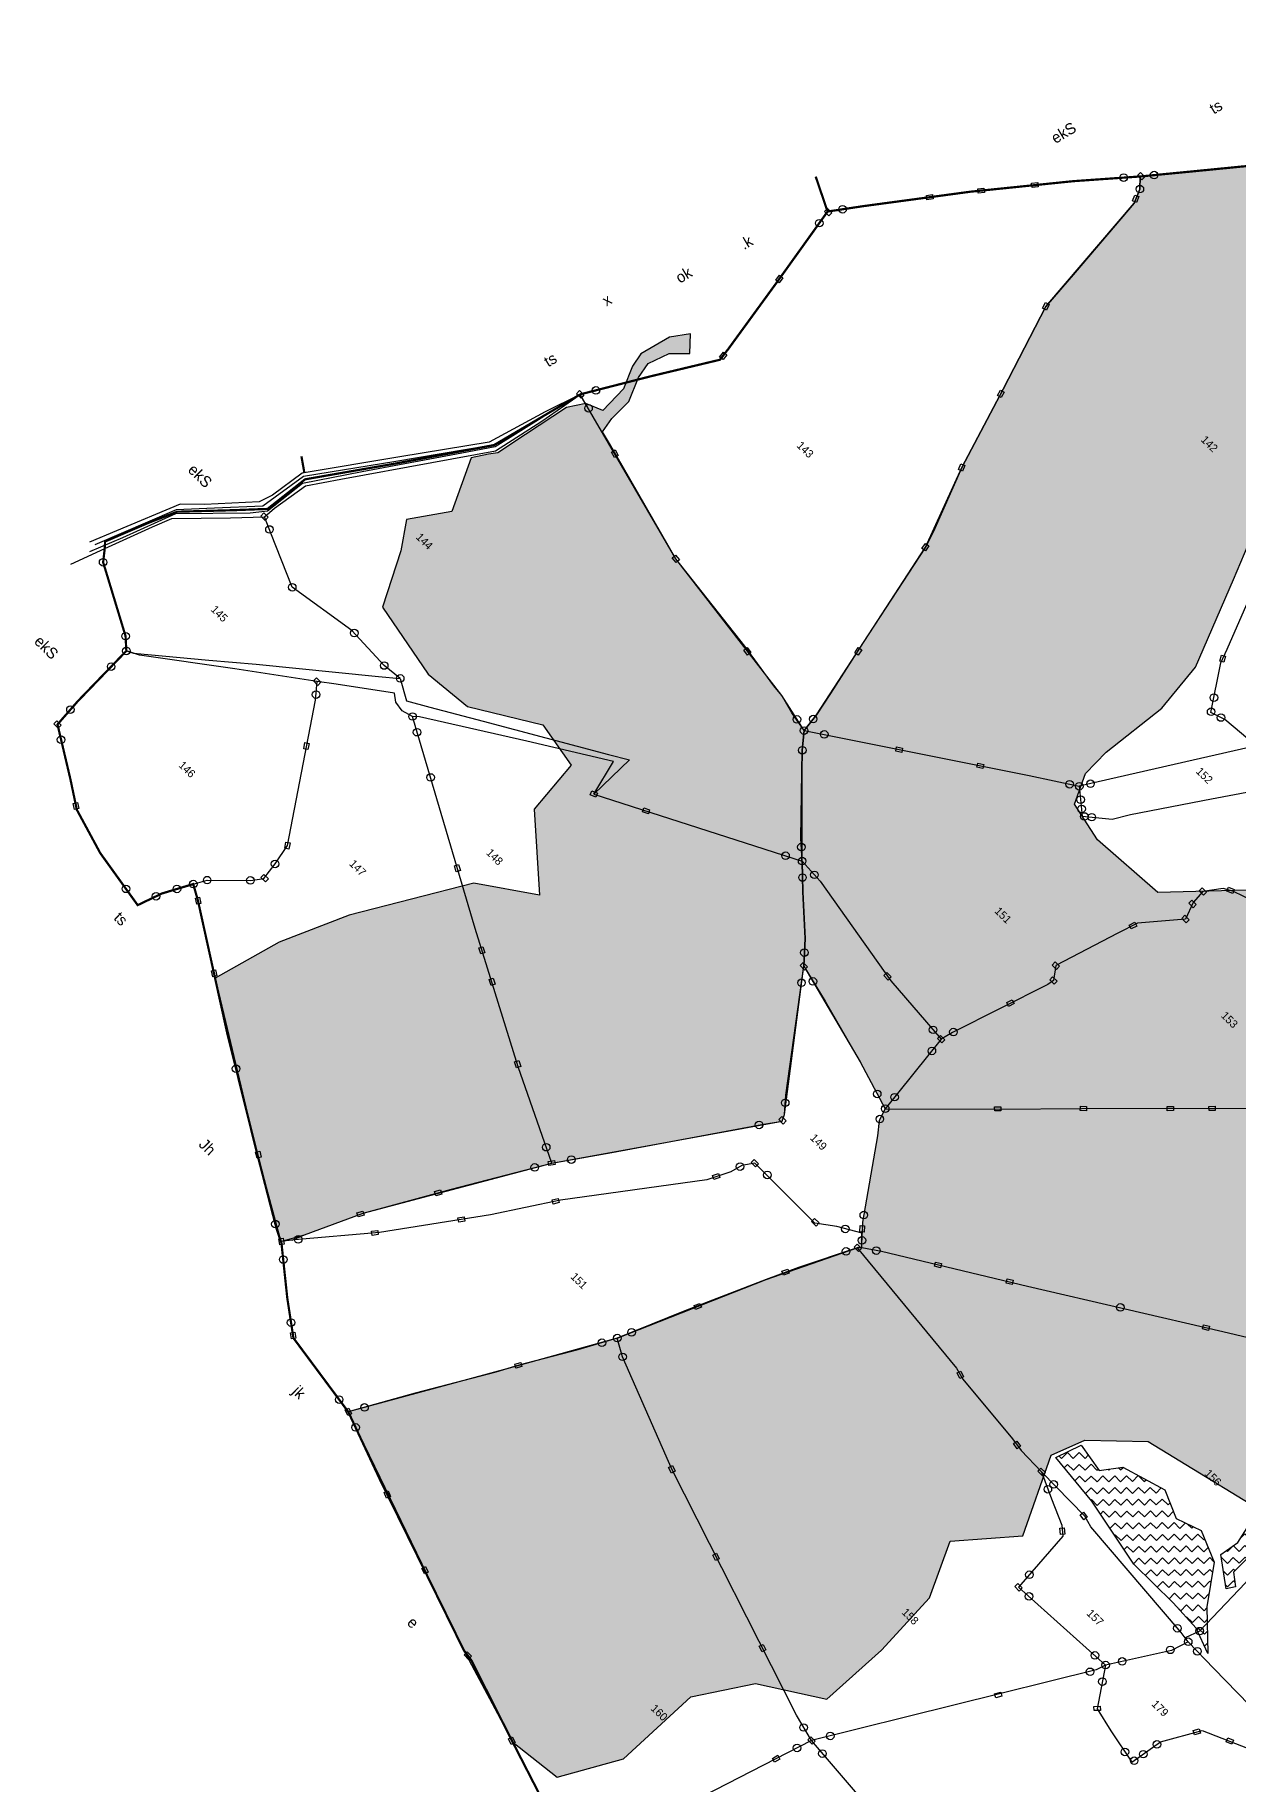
# Model space of a CAD drawing. Header units: metres. Extents: x 342055 to 347320, y 1761737 to 1766997.
# Drawn here: x 342804 to 344155, y 1763936 to 1765900 of the extents above; entities that cross this region are included whole.
import ezdxf

# ---------------------------------------------------------------- set-up
doc = ezdxf.new("R2010")
doc.units = ezdxf.units.M
doc.header["$MEASUREMENT"] = 0
doc.linetypes.add('DASHDOT', pattern=[1, 0.5, -0.25, 0, -0.25])
doc.linetypes.add('DIVIDE', pattern=[1.25, 0.5, -0.25, 0, -0.25, 0, -0.25])
for name, color, linetype in [('LINE_WATER', 4, 'Continuous'), ('POLY_HATCH', 12, 'Continuous'), ('POLY_PARCEL', 6, 'Continuous'), ('POLY_ROAD', 30, 'Continuous'), ('POLY_WATER', 4, 'Continuous'), ('SYM_STONE', 1, 'Continuous'), ('TEXT_MAPOUT', 7, 'Continuous'), ('TEXT_PARCEL', 7, 'Continuous'), ('V_BOUND_LINE', 7, 'Continuous'), ('V_BOUND_STREAM_LINE', 7, 'DASHDOT'), ('V_DIVIDE_LINE', 7, 'DIVIDE')]:
    doc.layers.add(name, color=color, linetype=linetype)
doc.styles.add('TEXT_MAP', font='')
doc.styles.get('TEXT_MAP').set_extended_font_data('Kruti Dev 050')
pattern_1 = [(0, (2561.2986, 7210.2284), (1.875, 1.875), [1.875, -1.875]), (90, (2563.1736, 7210.2284), (-1.875, 1.875), [1.875, -1.875])]

# ---------------------------------------------------------------- blocks, each defined once
blk = doc.blocks.new('STONE')
blk.add_circle((0, 0), 0.851)
blk = doc.blocks.new('STONESQUARE')
blk.add_lwpolyline([(-0.7, 0.48), (0.7, 0.48), (0.7, -0.48), (-0.7, -0.48)], close=True)
blk = doc.blocks.new('EWF')
at = {"layer": 'POLY_HATCH'}
h = blk.add_hatch(dxfattribs=at)
h.set_pattern_fill('ZIGZAG', color=256, scale=15, style=0)
h.set_pattern_definition(pattern_1)
edge = h.paths.add_edge_path()
edge.add_line((2819.69, 7499.71), (2813.42, 7487.32))
edge.add_line((2813.42, 7487.32), (2810.13, 7480.25))
edge.add_line((2810.13, 7480.25), (2802.04, 7462.42))
edge.add_line((2802.04, 7462.42), (2795.49, 7447.4))
edge.add_line((2795.49, 7447.4), (2791.07, 7439.3))
edge.add_line((2791.07, 7439.3), (2784.01, 7427.53))
edge.add_line((2784.01, 7427.53), (2781.44, 7422.78))
edge.add_line((2781.44, 7422.78), (2771.8, 7406.7))
edge.add_line((2771.8, 7406.7), (2764.01, 7393.14))
edge.add_line((2764.01, 7393.14), (2820.19, 7373.12))
edge.add_line((2820.19, 7373.12), (2842.46, 7366.11))
edge.add_line((2842.46, 7366.11), (2855.14, 7367.52))
edge.add_line((2855.14, 7367.52), (2862.87, 7380.9))
edge.add_line((2862.87, 7380.9), (2863.9, 7401.48))
edge.add_line((2863.9, 7401.48), (2872.15, 7413.83))
edge.add_line((2872.15, 7413.83), (2886.06, 7422.58))
edge.add_line((2886.06, 7422.58), (2887.09, 7439.04))
edge.add_line((2887.09, 7439.04), (2886.57, 7454.99))
edge.add_line((2886.57, 7454.99), (2880.91, 7467.34))
edge.add_line((2880.91, 7467.34), (2891.73, 7479.69))
edge.add_line((2891.73, 7479.69), (2883.5, 7497.06))
edge.add_line((2883.5, 7497.06), (2886.59, 7504.78))
edge.add_line((2886.59, 7504.78), (2896.9, 7514.55))
edge.add_line((2896.9, 7514.55), (2934.51, 7523.3))
edge.add_line((2934.51, 7523.3), (2940.18, 7537.19))
edge.add_line((2940.18, 7537.19), (2933.48, 7555.71))
edge.add_line((2933.48, 7555.71), (2918.54, 7575.78))
edge.add_line((2918.54, 7575.78), (2886.59, 7591.22))
edge.add_line((2886.59, 7591.22), (2878.35, 7601.51))
edge.add_line((2878.35, 7601.51), (2845.89, 7619))
edge.add_line((2845.89, 7619), (2825.79, 7618.49))
edge.add_line((2825.79, 7618.49), (2811.88, 7604.08))
edge.add_line((2811.88, 7604.08), (2793.85, 7603.05))
edge.add_line((2793.85, 7603.05), (2784.57, 7605.11))
edge.add_line((2784.57, 7605.11), (2781.48, 7611.8))
edge.add_line((2781.48, 7611.8), (2781.48, 7618.49))
edge.add_line((2781.48, 7618.49), (2783.4, 7634.3))
edge.add_line((2783.4, 7634.3), (2782.37, 7646.14))
edge.add_line((2782.37, 7646.14), (2774.64, 7666.2))
edge.add_line((2774.64, 7666.2), (2770, 7678.04))
edge.add_line((2770, 7678.04), (2760.73, 7694.5))
edge.add_line((2760.73, 7694.5), (2768.46, 7704.79))
edge.add_line((2768.46, 7704.79), (2781.85, 7713.54))
edge.add_line((2781.85, 7713.54), (2790.1, 7719.2))
edge.add_line((2790.1, 7719.2), (2794.22, 7739.78))
edge.add_line((2794.22, 7739.78), (2794.74, 7748.01))
edge.add_line((2794.74, 7748.01), (2789.58, 7756.76))
edge.add_line((2789.58, 7756.76), (2795.77, 7759.85))
edge.add_line((2795.77, 7759.85), (2800.92, 7756.76))
edge.add_line((2800.92, 7756.76), (2810.71, 7758.82))
edge.add_line((2810.71, 7758.82), (2818.44, 7768.08))
edge.add_line((2818.44, 7768.08), (2817.92, 7780.94))
edge.add_line((2817.92, 7780.94), (2826.17, 7784.03))
edge.add_line((2826.17, 7784.03), (2833.49, 7793.68))
edge.add_line((2833.49, 7793.68), (2843.28, 7786.99))
edge.add_line((2843.28, 7786.99), (2856.16, 7783.9))
edge.add_line((2856.16, 7783.9), (2874.19, 7786.99))
edge.add_line((2874.19, 7786.99), (2883.46, 7782.87))
edge.add_line((2883.46, 7782.87), (2895.83, 7790.08))
edge.add_line((2895.83, 7790.08), (2896.08, 7794.98))
edge.add_line((2896.08, 7794.98), (2892.54, 7801.59))
edge.add_line((2892.54, 7801.59), (2897.33, 7804.32))
edge.add_line((2897.33, 7804.32), (2901.55, 7800.91))
edge.add_line((2901.55, 7800.91), (2906.46, 7796.69))
edge.add_line((2906.46, 7796.69), (2910.33, 7797.03))
edge.add_line((2910.33, 7797.03), (2914.44, 7802.96))
edge.add_line((2914.44, 7802.96), (2915.69, 7798.17))
edge.add_line((2915.69, 7798.17), (2920.94, 7793.96))
edge.add_line((2920.94, 7793.96), (2928.24, 7786.78))
edge.add_line((2928.24, 7786.78), (2940.14, 7781.33))
edge.add_line((2940.14, 7781.33), (2947.87, 7784.93))
edge.add_line((2947.87, 7784.93), (2946.84, 7801.4))
edge.add_line((2946.84, 7801.4), (2956.11, 7823.52))
edge.add_line((2956.11, 7823.52), (2962.81, 7830.21))
edge.add_line((2962.81, 7830.21), (2976.21, 7837.93))
edge.add_line((2976.21, 7837.93), (2979.3, 7841.01))
edge.add_line((2979.3, 7841.01), (2979.55, 7856.42))
edge.add_line((2979.55, 7856.42), (2995.12, 7874.06))
edge.add_line((2995.12, 7874.06), (2997.32, 7876.36))
edge.add_line((2997.32, 7876.36), (3009.03, 7876.36))
edge.add_line((3009.03, 7876.36), (3017.05, 7881.28))
edge.add_line((3017.05, 7881.28), (3020.13, 7887.85))
edge.add_line((3020.13, 7887.85), (3019.56, 7894.76))
edge.add_line((3019.56, 7894.76), (3019.98, 7905.64))
edge.add_line((3019.98, 7905.64), (3027.37, 7914.26))
edge.add_line((3027.37, 7914.26), (3030.66, 7921.65))
edge.add_line((3030.66, 7921.65), (3031.07, 7933.35))
edge.add_line((3031.07, 7933.35), (3028.94, 7939.41))
edge.add_line((3028.94, 7939.41), (3027.68, 7943.83))
edge.add_line((3027.68, 7943.83), (3018.53, 7950.07))
edge.add_line((3018.53, 7950.07), (3014.88, 7949.33))
edge.add_line((3014.88, 7949.33), (3010.34, 7952.08))
edge.add_line((3010.34, 7952.08), (3005.58, 7948.81))
edge.add_line((3005.58, 7948.81), (2997.97, 7946.53))
edge.add_line((2997.97, 7946.53), (2994.51, 7944.86))
edge.add_line((2994.51, 7944.86), (2981.94, 7936.8))
edge.add_line((2981.94, 7936.8), (2980.21, 7934.95))
edge.add_line((2980.21, 7934.95), (2972.73, 7926.37))
edge.add_line((2972.73, 7926.37), (2970.72, 7924.72))
edge.add_line((2970.72, 7924.72), (2954.03, 7912.62))
edge.add_line((2954.03, 7912.62), (2942.74, 7904.73))
edge.add_line((2942.74, 7904.73), (2934.03, 7898.62))
edge.add_line((2934.03, 7898.62), (2931.18, 7896.89))
edge.add_line((2931.18, 7896.89), (2918.29, 7887.91))
edge.add_line((2918.29, 7887.91), (2917.92, 7887.17))
edge.add_line((2917.92, 7887.17), (2915.07, 7885.94))
edge.add_line((2915.07, 7885.94), (2912.17, 7885.07))
edge.add_line((2912.17, 7885.07), (2901.16, 7880.63))
edge.add_line((2901.16, 7880.63), (2899, 7880.26))
edge.add_line((2899, 7880.26), (2887.94, 7880.69))
edge.add_line((2887.94, 7880.69), (2881.33, 7879.56))
edge.add_line((2881.33, 7879.56), (2868.84, 7877.64))
edge.add_line((2868.84, 7877.64), (2855.98, 7873.94))
edge.add_line((2855.98, 7873.94), (2853.54, 7871.86))
edge.add_line((2853.54, 7871.86), (2838.08, 7859.45))
edge.add_line((2838.08, 7859.45), (2818.99, 7856.54))
edge.add_line((2818.99, 7856.54), (2797.85, 7853.39))
edge.add_line((2797.85, 7853.39), (2792.44, 7852.36))
edge.add_line((2792.44, 7852.36), (2782.8, 7844.83))
edge.add_line((2782.8, 7844.83), (2777.98, 7840.57))
edge.add_line((2777.98, 7840.57), (2774.82, 7838.22))
edge.add_line((2774.82, 7838.22), (2773.21, 7834.16))
edge.add_line((2773.21, 7834.16), (2768.57, 7822.8))
edge.add_line((2768.57, 7822.8), (2763.93, 7814.59))
edge.add_line((2763.93, 7814.59), (2762.01, 7810.71))
edge.add_line((2762.01, 7810.71), (2755.21, 7795.46))
edge.add_line((2755.21, 7795.46), (2752.46, 7792.07))
edge.add_line((2752.46, 7792.07), (2737.1, 7772.95))
edge.add_line((2737.1, 7772.95), (2725.36, 7757.88))
edge.add_line((2725.36, 7757.88), (2724.43, 7756.47))
edge.add_line((2724.43, 7756.47), (2715.26, 7739.08))
edge.add_line((2715.26, 7739.08), (2703.99, 7725.58))
edge.add_line((2703.99, 7725.58), (2696.08, 7716.13))
edge.add_line((2696.08, 7716.13), (2698.04, 7714.07))
edge.add_line((2698.04, 7714.07), (2699.39, 7710.92))
edge.add_line((2699.39, 7710.92), (2700.84, 7690.52))
edge.add_line((2700.84, 7690.52), (2701.47, 7680.45))
edge.add_line((2701.47, 7680.45), (2707.7, 7660.41))
edge.add_line((2707.7, 7660.41), (2713.37, 7641.34))
edge.add_line((2713.37, 7641.34), (2718.97, 7626.61))
edge.add_line((2718.97, 7626.61), (2720.14, 7622.83))
edge.add_line((2720.14, 7622.83), (2725.21, 7597.45))
edge.add_line((2725.21, 7597.45), (2727.99, 7584.41))
edge.add_line((2727.99, 7584.41), (2729.11, 7578.74))
edge.add_line((2729.11, 7578.74), (2729.62, 7574.27))
edge.add_line((2729.62, 7574.27), (2732.43, 7570.86))
edge.add_line((2732.43, 7570.86), (2746.07, 7556.53))
edge.add_line((2746.07, 7556.53), (2754.87, 7548.21))
edge.add_line((2754.87, 7548.21), (2762.6, 7541.09))
edge.add_line((2762.6, 7541.09), (2766.75, 7536.43))
edge.add_line((2766.75, 7536.43), (2775.65, 7534.21))
edge.add_line((2775.65, 7534.21), (2790.82, 7530))
edge.add_line((2790.82, 7530), (2802.28, 7526.43))
edge.add_line((2802.28, 7526.43), (2803.15, 7523.56))
edge.add_line((2803.15, 7523.56), (2805.34, 7520.89))
edge.add_line((2805.34, 7520.89), (2816.52, 7504.69))
edge.add_line((2816.52, 7504.69), (2818.22, 7502.73))
h = blk.add_hatch(dxfattribs=at)
h.set_pattern_fill('ZIGZAG', color=256, scale=15, style=0)
h.set_pattern_definition(pattern_1)
h.paths.add_polyline_path([(2766.75, 7536.43), (2762.6, 7541.09), (2754.87, 7548.21), (2749.89, 7553.05), (2746.07, 7556.53), (2732.43, 7570.86), (2729.62, 7574.27), (2724.85, 7575.17), (2720.52, 7576.36), (2717.73, 7576.71), (2706.78, 7578.5), (2681.95, 7581.58), (2659.22, 7587.97), (2653.15, 7589.61), (2650.14, 7590.4), (2649.56, 7594.03), (2649.56, 7599.41), (2647.32, 7604.78), (2646.72, 7608.51), (2648.51, 7613.43), (2651.8, 7616.71), (2648.81, 7620), (2645.97, 7616.12), (2644.03, 7608.96), (2644.63, 7605.67), (2646.72, 7600.6), (2646.87, 7593.89), (2643.05, 7592.28), (2640.56, 7588.65), (2638.25, 7577.86), (2636.7, 7570.54), (2635.42, 7568.87), (2633.23, 7565.53), (2638.59, 7553.86), (2632.62, 7545.42), (2636.6, 7539.46), (2642.56, 7527.54), (2660.46, 7524.07), (2671.89, 7525.06), (2686.81, 7534), (2697.75, 7532.01), (2698.74, 7519.1), (2713.16, 7506.2), (2700.73, 7497.76), (2685.81, 7472.93), (2678.85, 7457.54), (2674.24, 7441.67), (2707.96, 7420.6), (2726.31, 7409.85), (2729.05, 7414.62), (2735.03, 7427.37), (2745.39, 7445.14), (2757.36, 7465.13), (2765.33, 7476.29), (2773.06, 7487.4), (2784.97, 7504.47), (2787.68, 7508.2), (2787.03, 7509.61), (2784.16, 7512.94)])
h = blk.add_hatch(dxfattribs=at)
h.set_pattern_fill('ZIGZAG', color=256, scale=15, style=0)
h.set_pattern_definition(pattern_1)
h.paths.add_polyline_path([(2904.27, 7596.32), (2911.04, 7598.37), (2913.53, 7599.17), (2912.67, 7602.74), (2921.89, 7603.14), (2923.55, 7600.29), (2927.13, 7596.19), (2933.3, 7592.14), (2940.23, 7587.47), (2940.96, 7585.22), (2945.6, 7581.31), (2946.15, 7580.54), (2946.1, 7575.72), (2943.81, 7570.21), (2944.54, 7566.36), (2949.33, 7564.07), (2954.23, 7559.18), (2959.75, 7553.56), (2961.55, 7548.7), (2960.51, 7544.85), (2964.05, 7540.48), (2965.41, 7536.93), (2964.6, 7530.47), (2964.6, 7525.63), (2966.62, 7520.58), (2965.61, 7515.13), (2961.36, 7511.5), (2955.5, 7514.73), (2945.6, 7513.11), (2940.95, 7518.97), (2933.27, 7515.74), (2931.25, 7511.3), (2931.25, 7507.06), (2933.88, 7505.04), (2932.66, 7503.22), (2926.4, 7507.87), (2927.21, 7512.51), (2926.4, 7516.34), (2930.64, 7521.19), (2934.89, 7520.98), (2937.31, 7523.2), (2940.75, 7523.2), (2944.99, 7525.63), (2947.82, 7530.47), (2947.82, 7540.36), (2944.79, 7546.42), (2948.83, 7547.42), (2948.43, 7551.26), (2943.78, 7552.67), (2941.96, 7556.1), (2938.73, 7557.92), (2934.89, 7567.41), (2933.47, 7569.83), (2924.78, 7570.63), (2922.33, 7577.01), (2915.25, 7582.86), (2910.4, 7584.88), (2906.16, 7586.09), (2902.93, 7588.51)])
h = blk.add_hatch(dxfattribs=at)
h.set_pattern_fill('ZIGZAG', color=256, scale=15, style=0)
h.set_pattern_definition(pattern_1)
h.paths.add_polyline_path([(2884.63, 7497.44), (2886.75, 7503.37), (2893.65, 7502.15), (2896.9, 7506.41), (2907.26, 7509.45), (2913.55, 7506.61), (2919.44, 7508.64), (2926.55, 7505.6), (2932.44, 7497.29), (2939.95, 7489.99), (2934.06, 7492.22), (2926.35, 7492.62), (2913.96, 7492.62), (2897.31, 7496.07)])
at = {"layer": 'LINE_WATER'}
for points in [[(2586.83, 7490.34), (2589.96, 7497.78), (2594.63, 7509.96), (2606.43, 7521.82), (2608.89, 7524.87), (2610.14, 7534.84), (2617.88, 7546.09), (2630.93, 7564.88), (2635.29, 7571.08), (2638.28, 7583.62)], [(2634.11, 7570.2), (2621.67, 7553.04), (2609.28, 7536.07), (2607.45, 7524.89), (2600, 7516.92), (2594.11, 7510.66), (2586.55, 7492.2)]]:
    blk.add_lwpolyline(points, dxfattribs=at)
at = {"layer": 'POLY_HATCH'}
for points in [[(2819.69, 7499.71), (2813.42, 7487.32), (2810.13, 7480.25), (2802.04, 7462.42), (2795.49, 7447.4), (2791.07, 7439.3), (2784.01, 7427.53), (2781.44, 7422.78), (2771.8, 7406.7), (2764.01, 7393.14), (2820.19, 7373.12), (2842.46, 7366.11), (2855.14, 7367.52), (2862.87, 7380.9), (2863.9, 7401.48), (2872.15, 7413.83), (2886.06, 7422.58), (2887.09, 7439.04), (2886.57, 7454.99), (2880.91, 7467.34), (2891.73, 7479.69), (2883.5, 7497.06), (2886.59, 7504.78), (2896.9, 7514.55), (2934.51, 7523.3)], [(2825.79, 7618.49), (2811.88, 7604.08), (2793.85, 7603.05), (2784.57, 7605.11), (2781.48, 7611.8), (2781.48, 7618.49), (2783.4, 7634.3), (2782.37, 7646.14), (2774.64, 7666.2), (2770, 7678.04)], [(2715.26, 7739.08), (2703.99, 7725.58), (2696.08, 7716.13), (2698.04, 7714.07), (2699.39, 7710.92), (2700.84, 7690.52), (2701.47, 7680.45), (2707.7, 7660.41), (2713.37, 7641.34), (2718.97, 7626.61), (2720.14, 7622.83), (2725.21, 7597.45), (2727.99, 7584.41), (2729.11, 7578.74), (2729.62, 7574.27), (2732.43, 7570.86), (2746.07, 7556.53), (2754.87, 7548.21), (2762.6, 7541.09), (2766.75, 7536.43), (2775.65, 7534.21), (2790.82, 7530), (2802.28, 7526.43), (2803.15, 7523.56), (2805.34, 7520.89), (2816.52, 7504.69), (2818.22, 7502.73)], [(2931.25, 7511.3), (2931.25, 7507.06), (2933.88, 7505.04), (2932.66, 7503.22), (2926.4, 7507.87), (2927.21, 7512.51), (2926.4, 7516.34)], [(2884.63, 7497.44), (2886.75, 7503.37), (2893.65, 7502.15), (2896.9, 7506.41), (2907.26, 7509.45), (2913.55, 7506.61), (2919.44, 7508.64), (2926.55, 7505.6), (2932.44, 7497.29), (2939.95, 7489.99), (2934.06, 7492.22), (2926.35, 7492.62), (2913.96, 7492.62), (2897.31, 7496.07), (2884.63, 7497.44)], [(2820.42, 7500.54), (2818.22, 7502.73)], [(2820.42, 7500.54), (2818.22, 7502.73)], [(2819.69, 7499.71), (2820.42, 7500.54)], [(2819.69, 7499.71), (2820.42, 7500.54)]]:
    blk.add_lwpolyline(points, dxfattribs=at)
blk.add_lwpolyline([(2766.75, 7536.43), (2762.6, 7541.09), (2754.87, 7548.21), (2749.89, 7553.05), (2746.07, 7556.53), (2732.43, 7570.86), (2729.62, 7574.27), (2724.85, 7575.17), (2720.52, 7576.36), (2717.73, 7576.71), (2706.78, 7578.5), (2681.95, 7581.58), (2659.22, 7587.97), (2653.15, 7589.61), (2650.14, 7590.4), (2649.56, 7594.03), (2649.56, 7599.41), (2647.32, 7604.78), (2646.72, 7608.51), (2648.51, 7613.43), (2651.8, 7616.71), (2648.81, 7620), (2645.97, 7616.12), (2644.03, 7608.96), (2644.63, 7605.67), (2646.72, 7600.6), (2646.87, 7593.89), (2643.05, 7592.28), (2640.56, 7588.65), (2638.25, 7577.86), (2636.7, 7570.54), (2635.42, 7568.87), (2633.23, 7565.53), (2638.59, 7553.86), (2632.62, 7545.42), (2636.6, 7539.46), (2642.56, 7527.54), (2660.46, 7524.07), (2671.89, 7525.06), (2686.81, 7534), (2697.75, 7532.01), (2698.74, 7519.1), (2713.16, 7506.2), (2700.73, 7497.76), (2685.81, 7472.93), (2678.85, 7457.54), (2674.24, 7441.67), (2707.96, 7420.6), (2726.31, 7409.85), (2729.05, 7414.62), (2735.03, 7427.37), (2745.39, 7445.14), (2757.36, 7465.13), (2765.33, 7476.29), (2773.06, 7487.4), (2784.97, 7504.47), (2787.68, 7508.2), (2787.03, 7509.61), (2784.16, 7512.94)], close=True, dxfattribs=at)
at = {"layer": 'POLY_PARCEL'}
for points in [[(2729.62, 7574.27), (2729.11, 7578.74), (2729.11, 7578.74), (2729.11, 7578.74), (2720.14, 7622.83), (2720.14, 7622.83), (2713.37, 7641.34), (2707.7, 7660.41), (2701.47, 7680.45), (2701.47, 7680.45), (2699.39, 7710.92), (2698.04, 7714.07), (2696.08, 7716.13)], [(2804.46, 7643.14), (2795.34, 7642.43), (2792.01, 7641.35), (2785.7, 7650.88), (2784.62, 7654.06), (2777.86, 7671.68), (2774.42, 7674.97), (2765.14, 7683.42)], [(2782.52, 7608.75), (2787.74, 7604.43), (2792.96, 7608.66), (2795.24, 7612.31), (2805.69, 7627.6), (2811, 7635.24), (2813.01, 7638.37), (2819.5, 7643.41), (2822.2, 7645.48), (2825.98, 7651.86)], [(2804.46, 7643.14), (2796.71, 7630.91), (2782.52, 7608.75)], [(2839.44, 7643.93), (2834.99, 7638.96), (2836.92, 7632.86), (2830.67, 7628.45), (2828.61, 7623.68), (2828.88, 7617.92), (2823.69, 7616.15), (2821.7, 7615.09), (2818.91, 7611.38), (2819.11, 7608.07), (2820.5, 7604.23), (2813.46, 7595.97), (2811.87, 7591.27), (2807.08, 7576.31), (2809.01, 7573.53), (2808.74, 7572), (2801.04, 7549.29), (2800.29, 7546.42)], [(2729.62, 7574.27), (2729.62, 7574.27), (2772.79, 7602.54), (2772.79, 7602.54), (2782.52, 7608.75)], [(2802.28, 7526.43), (2820.69, 7544.45), (2820.69, 7544.45), (2833.72, 7557.41), (2833.72, 7557.41), (2876.97, 7600.05), (2876.97, 7600.05), (2887.22, 7603.34), (2890.67, 7604.01), (2894.58, 7606.52)], [(2729.62, 7574.27), (2720.52, 7576.36), (2720.52, 7576.36), (2720.52, 7576.36), (2720.52, 7576.36), (2681.95, 7581.58), (2640.69, 7592.9), (2640.69, 7592.9), (2640.69, 7592.9)], [(2749.89, 7553.05), (2749.89, 7553.05), (2732.43, 7570.86), (2729.62, 7574.27)], [(2820.42, 7500.54), (2820.42, 7500.54), (2824.15, 7503), (2853.1, 7520.41), (2853.1, 7520.41), (2891.52, 7543.95), (2891.52, 7543.95), (2908.82, 7554.45)], [(2705.91, 7530.95), (2705.91, 7530.95), (2749.89, 7553.05), (2749.89, 7553.05)], [(2749.89, 7553.05), (2754.87, 7548.21), (2762.6, 7541.09), (2766.75, 7536.43)], [(2749.89, 7553.05), (2755.93, 7552.64), (2755.93, 7552.64), (2782.98, 7547.81), (2800.29, 7546.42)], [(2800.29, 7546.42), (2800.29, 7546.42), (2802.28, 7526.43)], [(2757.36, 7465.13), (2773.06, 7487.4), (2773.06, 7487.4), (2787.68, 7508.2), (2787.68, 7508.2), (2787.03, 7509.61), (2787.03, 7509.61), (2766.75, 7536.43)], [(2766.75, 7536.43), (2790.82, 7530), (2790.82, 7530), (2802.28, 7526.43)], [(2802.28, 7526.43), (2803.15, 7523.56), (2805.34, 7520.89), (2816.52, 7504.69), (2818.18, 7502.83)], [(2656.62, 7518.95), (2652.03, 7518.48), (2641.3, 7519.02), (2624.94, 7516.52), (2613, 7521.84), (2609.35, 7523.47)], [(2757.36, 7465.13), (2736.85, 7475.27), (2708.12, 7490.68), (2708.12, 7490.68), (2708.12, 7490.68), (2664.61, 7514.78)], [(2934.33, 7511.16), (2934.83, 7507.2), (2935.1, 7492.27), (2933.83, 7488.93)], [(2655.88, 7453.32), (2657.5, 7456.15), (2664.48, 7462.93), (2666.36, 7465.34), (2665.82, 7469.45), (2664.92, 7474.36), (2646.5, 7502.1), (2643.83, 7505.33)], [(2818.18, 7502.83), (2813.13, 7499.93), (2809.03, 7497), (2789.96, 7497.17), (2789.96, 7497.17), (2788.26, 7494.71), (2787.44, 7491.97), (2784.86, 7486.9), (2784.86, 7486.9), (2784.86, 7486.9), (2764.62, 7460.54), (2755.73, 7447.15), (2755.73, 7447.15), (2755.73, 7447.15), (2740.72, 7426.83), (2728.23, 7412.28), (2726.31, 7409.85)], [(2820.42, 7500.54), (2818.18, 7502.83)], [(2795.49, 7447.4), (2810.13, 7480.25), (2810.13, 7480.25), (2819.69, 7499.71), (2819.69, 7499.71)], [(2820.42, 7500.54), (2819.69, 7499.71)], [(2819.69, 7499.71), (2819.69, 7499.71), (2854.61, 7496.05), (2857.41, 7495.34), (2874.8, 7493.58), (2877.96, 7493.06), (2884.6, 7492.87)], [(2934.93, 7488.76), (2932.35, 7489.16), (2932.35, 7489.16), (2901.21, 7491.81), (2898.56, 7492.55), (2884.6, 7492.87)], [(2884.6, 7492.87), (2890.47, 7490.08), (2896.29, 7487.51), (2898.19, 7485.95), (2899.14, 7470.72), (2899.14, 7470.72), (2925.37, 7472)], [(2934.93, 7488.76), (2933.65, 7484.69), (2925.37, 7472)], [(2925.37, 7472), (2930.94, 7463.62), (2936.58, 7462.26), (2944.93, 7460.55), (2946.29, 7468.32), (2951.14, 7476.74), (2973.38, 7486.26), (2977.5, 7488.55)], [(2977.5, 7488.55), (2973.71, 7488.62), (2972.14, 7488.12), (2958.5, 7488.19), (2943.27, 7488.55), (2934.93, 7488.76)], [(2925.37, 7472), (2924.63, 7469.75), (2924.63, 7469.75), (2924.63, 7469.75), (2924.63, 7469.75), (2890.11, 7413.49), (2890.11, 7413.49)], [(2727.88, 7411.83), (2729.05, 7414.62), (2735.03, 7427.37), (2757.36, 7465.13), (2757.36, 7465.13)], [(2795.49, 7447.4), (2782.65, 7425.03), (2782.65, 7425.03), (2782.65, 7425.03), (2782.65, 7425.03), (2764.01, 7393.14)], [(2890.11, 7413.49), (2883.75, 7415.2), (2883.75, 7415.2), (2825.11, 7434.92), (2825.11, 7434.92), (2825.11, 7434.92), (2799.31, 7445.24), (2795.49, 7447.4)], [(2890.11, 7413.49), (2890.11, 7413.49), (2881.53, 7387.49), (2872.95, 7360.21), (2872.95, 7360.21), (2871.75, 7356.67)], [(2943.07, 7408.97), (2943.07, 7408.97), (2890.11, 7413.49)]]:
    blk.add_lwpolyline(points, dxfattribs=at)
at = {"layer": 'POLY_ROAD'}
blk.add_lwpolyline([(2608.38, 7480.16), (2609.89, 7480.96), (2623.04, 7491.71), (2631.31, 7498.53), (2652.87, 7515.82), (2656.62, 7518.95), (2661.17, 7516.35), (2665.94, 7519.01), (2676.71, 7525.16), (2702.05, 7539.6), (2706.24, 7542.01), (2705.91, 7530.95), (2703.91, 7539.27), (2686.82, 7528.85), (2665.8, 7515.8), (2664.61, 7514.78), (2662.03, 7514.08), (2659.66, 7514.46), (2658.05, 7515.67), (2647.23, 7507.92), (2643.83, 7505.33), (2628.62, 7494.41), (2611.17, 7481.57), (2608.38, 7480.16)], dxfattribs=at)
at = {"layer": 'POLY_WATER'}
for points in [[(2640.69, 7592.9), (2637.82, 7584.59), (2633.64, 7570.88), (2621.62, 7554.45), (2608.55, 7536.41), (2607.26, 7528.21), (2606.14, 7525.01), (2597.81, 7515.97), (2593.86, 7512.16), (2587.86, 7497.84), (2585.29, 7491.79)], [(2585.78, 7485.29), (2588.77, 7493.16), (2593, 7504.22), (2594.76, 7508.54), (2604.07, 7517.95), (2609.35, 7523.47), (2609.59, 7526.42), (2611.03, 7534.9), (2615.68, 7541.53), (2627.62, 7558.56), (2636.04, 7570.45), (2638.77, 7582.53), (2640.69, 7592.9)]]:
    blk.add_lwpolyline(points, dxfattribs=at)
at = {"layer": 'V_BOUND_LINE', "const_width": 0.5}
for points in [[(2640.69, 7592.9), (2649.22, 7607.04), (2657.63, 7620.48), (2657.26, 7623.57), (2654.48, 7642.26), (2651.51, 7661.22), (2656.33, 7667.65), (2671.25, 7686.89), (2686.11, 7704.84), (2696.08, 7716.13), (2703.99, 7725.58), (2715.26, 7739.08)], [(2857.48, 7361.15), (2842.46, 7366.11), (2822.91, 7372.72), (2820.19, 7373.12), (2779.77, 7387.27), (2764.01, 7393.14), (2743.56, 7396.33), (2736.28, 7401.76), (2726.66, 7409.67), (2723.66, 7411.17), (2707.96, 7420.6), (2684.76, 7434.83), (2659.11, 7451.5), (2655.88, 7453.32), (2652.35, 7446.87), (2650.3, 7441.18), (2636.09, 7443.62), (2625.49, 7446.88), (2619.61, 7450.79), (2608.94, 7457.51), (2608.53, 7464.36), (2608.38, 7480.16), (2605.93, 7482.4), (2590.67, 7490.72), (2588.77, 7493.16)]]:
    blk.add_lwpolyline(points, dxfattribs=at)
at = {"layer": 'V_BOUND_STREAM_LINE', "ltscale": 10, "const_width": 0.5}
blk.add_lwpolyline([(2588.77, 7493.16), (2587.71, 7494.35), (2591.7, 7504.13), (2594.58, 7510.5), (2603.43, 7519.7), (2608.62, 7525.2), (2609.97, 7535.86), (2622.06, 7552.78), (2634.86, 7571.16), (2639.45, 7588.26), (2640.69, 7592.9)], dxfattribs=at)
at = {"layer": 'V_DIVIDE_LINE', "ltscale": 10, "const_width": 0.5}
for points in [[(2651.51, 7661.22), (2644.08, 7664.95), (2644.08, 7664.95)], [(2608.83, 7536.8), (2605.76, 7538.98)]]:
    blk.add_lwpolyline(points, dxfattribs=at)
at = {"layer": 'SYM_STONE'}
for name, p in [('STONE', (2698.12, 7718.57)), ('STONESQUARE', (2696.24, 7716.35)), ('STONE', (2693.63, 7713.36)), ('STONE', (2698.04, 7714.07)), ('STONE', (2653.55, 7663.94)), ('STONESQUARE', (2651.68, 7661.23)), ('STONE', (2652.01, 7658.05)), ('STONE', (2790.13, 7644.2)), ('STONE', (2791.91, 7641.51)), ('STONE', (2794.39, 7642.12)), ('STONE', (2782.52, 7608.75)), ('STONE', (2783.92, 7610.94)), ('STONESQUARE', (2818.91, 7611.38)), ('STONE', (2780.65, 7607.55)), ('STONE', (2784.85, 7606.82)), ('STONE', (2786.46, 7605.49)), ('STONE', (2788.11, 7604.72)), ('STONE', (2789.41, 7605.78)), ('STONESQUARE', (2819.23, 7607.73)), ('STONESQUARE', (2820.5, 7604.23)), ('STONESQUARE', (2640.69, 7592.9)), ('STONE', (2642.56, 7596)), ('STONE', (2644.21, 7591.97)), ('STONE', (2729.25, 7577.57)), ('STONE', (2733.46, 7576.86)), ('STONE', (2726.7, 7574.94)), ('STONE', (2729.62, 7574.27)), ('STONESQUARE', (2807.08, 7576.31)), ('STONESQUARE', (2809.01, 7573.53)), ('STONE', (2732.43, 7570.86)), ('STONE', (2747.55, 7555.18)), ('STONE', (2746.39, 7551.28)), ('STONE', (2749.89, 7553.05)), ('STONE', (2752.54, 7550.47)), ('STONE', (2754.02, 7552.77)), ('STONE', (2801.11, 7549.5)), ('STONESQUARE', (2781.74, 7548.02)), ('STONE', (2797.5, 7546.64)), ('STONESQUARE', (2800.29, 7546.42)), ('STONE', (2800.64, 7543.07)), ('STONE', (2764.69, 7538.74)), ('STONESQUARE', (2766.75, 7536.43)), ('STONE', (2768.97, 7533.45)), ('STONE', (2770.6, 7535.47)), ('STONE', (2801.95, 7529.77)), ('STONE', (2871.31, 7531.68)), ('STONE', (2798.65, 7527.56)), ('STONE', (2802.28, 7526.43)), ('STONESQUARE', (2609.35, 7523.47)), ('STONE', (2612.17, 7522.21)), ('STONE', (2803.04, 7523.94)), ('STONE', (2642.12, 7518.98)), ('STONE', (2652.03, 7518.48)), ('STONE', (2656.62, 7518.95)), ('STONE', (2624.94, 7516.52)), ('STONE', (2664.61, 7514.78)), ('STONE', (2667.82, 7512.98)), ('STONE', (2785.31, 7511.61)), ('STONE', (2677.12, 7507.85)), ('STONESQUARE', (2787.63, 7508.38)), ('STONE', (2815.62, 7506.01)), ('STONESQUARE', (2643.83, 7505.33)), ('STONE', (2645.7, 7503.07)), ('STONE', (2784.6, 7503.94)), ('STONE', (2823.22, 7502.29)), ('STONE', (2814.84, 7500.87)), ('STONE', (2819.31, 7501.65)), ('STONESQUARE', (2819.85, 7499.81)), ('STONE', (2788.13, 7494.28)), ('STONESQUARE', (2789.96, 7497.17)), ('STONE', (2793.82, 7497.23)), ('STONESQUARE', (2808.99, 7497.21)), ('STONE', (2818.51, 7497.39)), ('STONE', (2590.67, 7490.72)), ('STONESQUARE', (2884.66, 7492.87)), ('STONE', (2888.39, 7491.07)), ('STONE', (2888.55, 7492.77)), ('STONE', (2935.1, 7492.27)), ('STONE', (2931.08, 7489.21)), ('STONE', (2934.93, 7488.76)), ('STONE', (2937.93, 7488.68)), ('STONE', (2605.93, 7482.4)), ('STONE', (2933.35, 7484.64)), ('STONE', (2608.38, 7480.16)), ('STONE', (2608.43, 7475.24)), ('STONE', (2898.9, 7474.46)), ('STONE', (2927.45, 7475.19)), ('STONE', (2902.28, 7470.93)), ('STONE', (2922.12, 7471.86)), ('STONE', (2925.37, 7472)), ('STONE', (2665.82, 7469.45)), ('STONE', (2753.99, 7466.8)), ('STONE', (2759.97, 7468.78)), ('STONESQUARE', (2899.14, 7470.72)), ('STONE', (2923.95, 7468.47)), ('STONE', (2927.47, 7468.83)), ('STONE', (2946.12, 7467.36)), ('STONE', (2664.48, 7462.93)), ('STONESQUARE', (2666.39, 7465.55)), ('STONE', (2945.47, 7463.65)), ('STONE', (2608.68, 7461.93)), ('STONE', (2755.33, 7461.74)), ('STONE', (2942.19, 7461.11)), ('STONE', (2945.04, 7461.16)), ('STONESQUARE', (2608.94, 7457.51)), ('STONE', (2611.93, 7455.62)), ('STONE', (2657.5, 7456.15)), ('STONE', (2655.88, 7453.32)), ('STONE', (2654.05, 7449.97)), ('STONE', (2795.49, 7447.4)), ('STONE', (2796.88, 7450.58)), ('STONE', (2651.85, 7445.49)), ('STONE', (2793.76, 7444.24)), ('STONE', (2799.31, 7445.24)), ('STONE', (2645.85, 7441.94)), ('STONE', (2691.89, 7430.46)), ('STONE', (2892.39, 7417.2)), ('STONE', (2722.68, 7411.76)), ('STONE', (2728.76, 7412.9)), ('STONE', (2886.8, 7414.35)), ('STONESQUARE', (2890.11, 7413.49)), ('STONE', (2893.92, 7413.12)), ('STONE', (2888.97, 7410.05)), ('STONE', (2729.54, 7407.31)), ('STONE', (2740.75, 7398.43)), ('STONE', (2765.9, 7396.42)), ('STONE', (2760.6, 7393.68)), ('STONE', (2767.62, 7391.8)), ('STONESQUARE', (2821.64, 7372.92))]:
    blk.add_blockref(name, p, dxfattribs=at)
for p, rotation in [((2698.9, 7711.88), 293.2275603444108), ((2680.58, 7698.16), 50.39128110209224), ((2672.82, 7688.79), 50.39128110209161), ((2665.63, 7679.64), 52.21792554900269), ((2701.47, 7680.45), 287.2686084645217), ((2708.05, 7659.3), 286.5722143400129), ((2785.4, 7651.84), 297.9404038553911), ((2654.43, 7642.8), 278.6059076751596), ((2713.37, 7641.34), 290.8042375890447), ((2657.54, 7621.62), 276.8522997688943), ((2720.14, 7622.83), 281.2966391655643), ((2823.21, 7615.93), 22.6575834905191), ((2725.79, 7595.54), 281.504900855294), ((2763.44, 7596.42), 32.78770192406213), ((2813.12, 7594.89), 71.29900935298764), ((2655.59, 7588.81), 344.8843162500282), ((2747.87, 7586.22), 33.46120311069382), ((2681.95, 7581.58), 352.9128117422649), ((2708.02, 7578.05), 350.719431963951), ((2854.65, 7578.04), 45.16908474353116), ((2847.95, 7571.44), 45.1690847435291), ((2805.69, 7563.14), 71.27082774430886), ((2834.01, 7557.75), 41.88278352863489), ((2820.34, 7544.18), 44.58585400491969), ((2888.22, 7541.92), 31.0561154484175), ((2716.93, 7536.49), 27.20654643275451), ((2705.91, 7530.95), 22.84633047800676), ((2849.5, 7518.34), 31.52146688487995), ((2835.37, 7509.71), 30.85037889774267), ((2817.53, 7503.54), 131.5608443475967), ((2695.74, 7497.53), 331.3909896037736), ((2856.28, 7495.63), 339.3430039957431), ((2652.27, 7493.3), 303.5924584722401), ((2876.43, 7493.31), 350.5506375067942), ((2898.32, 7492.43), 351.9538814228817), ((2712.61, 7488.22), 331.3909896037729), ((2785.88, 7488.9), 63.00416977677067), ((2897.33, 7486.65), 320.5667843187133), ((2719.23, 7484.82), 331.9269477943558), ((2812.07, 7484.51), 65.03577269693038), ((2957.28, 7479.41), 23.17449879311148), ((2736.3, 7475.63), 333.062698278184), ((2950.53, 7475.68), 60.01176048473258), ((2664.92, 7474.36), 123.5924584722393), ((2757.36, 7465.13), 54.43880234965707), ((2803.41, 7465.17), 65.58697346666594), ((2930.86, 7463.71), 46.41087113847469), ((2764.01, 7459.62), 59.33704575083486), ((2659.32, 7451.42), 326.9732661100585), ((2624.77, 7447.36), 326.3985016867967), ((2912.87, 7450.25), 58.96588611397308), ((2673.32, 7442.29), 326.9732661100591), ((2743.86, 7442.45), 59.73984436848147), ((2751.79, 7441.82), 55.17269524560151), ((2824.96, 7434.98), 342.3729745625961), ((2783.92, 7427.42), 59.04326006251897), ((2845.83, 7427.88), 340.4342574535688), ((2734.75, 7426.78), 60.9795121484644), ((2740.05, 7426.05), 51.24734609907891), ((2709.03, 7420.2), 328.9986808964329), ((2867.69, 7420.6), 341.724229583762), ((2726.42, 7409.95), 323.3573134638485), ((2887.32, 7405.02), 73.63421220541635), ((2743.1, 7396.69), 143.2542323979233), ((2764.01, 7393.14), 339.5510855304943), ((2783.28, 7386.04), 337.1696904964763), ((2801.29, 7379.85), 340.7109113770822), ((2842.06, 7366.2), 341.6384890188347)]:
    blk.add_blockref('STONESQUARE', p, dxfattribs=dict(at, rotation=rotation))
at = {"layer": 'TEXT_MAPOUT', "style": 'TEXT_MAP'}
for s, p in [('ts', (2698.14, 7737.67)), ('ekS', (2677.4, 7707.98)), ('.k', (2644.21, 7641.86)), ('ok', (2639.21, 7626.34)), ('x', (2631.05, 7611.09)), ('ts', (2631.31, 7592.16))]:
    blk.add_text(s, height=2.5, rotation=75.4276, dxfattribs=at).set_placement(p)
for s, p in [('ekS', (2589.71, 7518.61)), ('ekS', (2592.13, 7466.86)), ('ts', (2648.47, 7435.11)), ('Jh', (2697.84, 7412.17)), ('jk', (2751.81, 7387.29)), ('e', (2806.69, 7368.32))]:
    blk.add_text(s, height=2.5, dxfattribs=at).set_placement(p)
at = {"layer": 'TEXT_PARCEL', "style": 'TEXT_MAP'}
for s, p in [('142', (2747.39, 7683.3)), ('152', (2798.89, 7629.33)), ('143', (2683.47, 7618.63)), ('153', (2841.44, 7594.12)), ('151', (2788.65, 7575.17)), ('144', (2636.88, 7543.87)), ('156', (2911.01, 7518.1)), ('149', (2794.84, 7509.69)), ('148', (2697.92, 7504.33)), ('145', (2615.42, 7499.91)), ('147', (2677.7, 7480.97)), ('157', (2914.2, 7477.08)), ('146', (2634.8, 7469.85)), ('179', (2938.92, 7472.77)), ('151', (2778.33, 7449.67)), ('158', (2884.38, 7448.08)), ('160', (2859.29, 7393.08))]:
    blk.add_text(s, height=1.8, dxfattribs=at).set_placement(p)

msp = doc.modelspace()

# ---------------------------------------------------------------- block references
at = {"xscale": 4.989540034492008, "yscale": 4.989540034492008, "zscale": 4.989540034492008, "rotation": 315.4700263999433}
msp.add_blockref('EWF', (307455.1, 1747728.9), dxfattribs=at)

doc.saveas('drawing.dxf')
